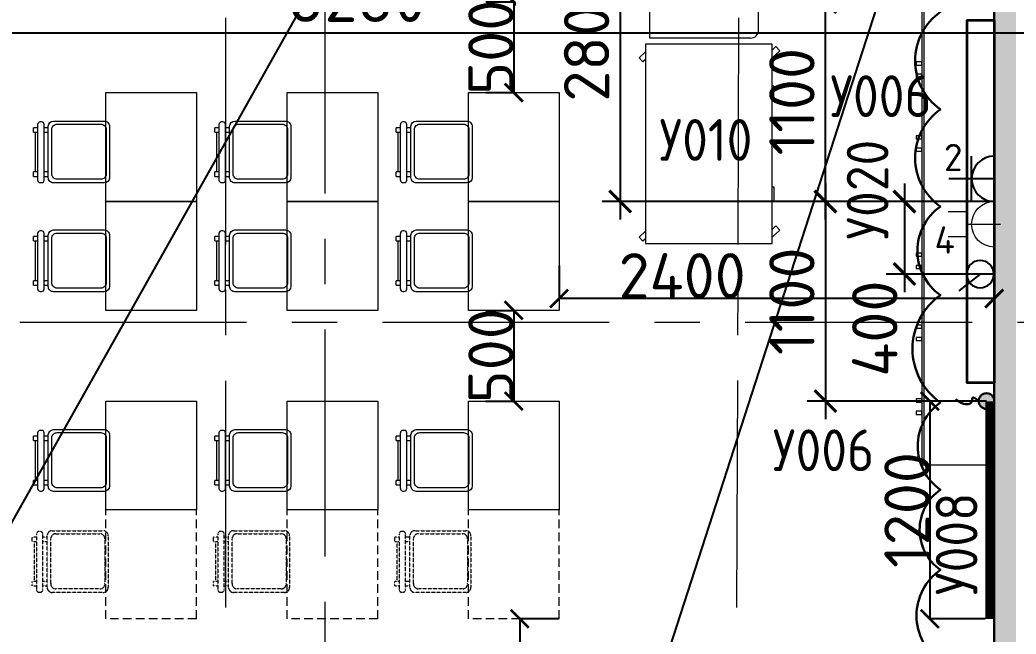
# Model space of a CAD drawing. Header units: millimetres. Extents: x -8417289 to 9420486, y 0 to 166066.
# Drawn here: x -192368 to -186875, y 80967 to 84351 of the extents above; entities that cross this region are included whole.
import ezdxf
from ezdxf import colors
from ezdxf.entities.mleader import LeaderData, LeaderLine
from ezdxf.enums import TextEntityAlignment as Align
from ezdxf.math import Vec2, Vec3

# ---------------------------------------------------------------- set-up
doc = ezdxf.new("R2010")
doc.units = ezdxf.units.MM
doc.header["$MEASUREMENT"] = 0
doc.header["$PDMODE"] = 3
doc.header["$PDSIZE"] = -4
for name, pattern in [('CENTER', [2, 1.25, -0.25, 0.25, -0.25]), ('HIDDEN', [6, 4, -2]), ('HIDDEN2', [4.7625, 3.175, -1.5875])]:
    doc.linetypes.add(name, pattern=pattern)
doc.layers.get('0').update_dxf_attribs({"color": 250, "lineweight": 9})
doc.layers.get('Defpoints').update_dxf_attribs({"color": 6})
for name, color, linetype, lineweight in [('_АР ТЕКСТ', 250, 'Continuous', 25), ('АР_Оси', 195, 'Continuous', 9), ('АР_Перегородки газоблок', 165, 'Continuous', 30), ('АР_Перегородки газоблок_Штрих', 165, 'Continuous', 5), ('АР_Размеры', 175, 'Continuous', 9), ('ТХ_мебель передв', 250, 'Continuous', 13), ('ТХ_обор_комп принт', 30, 'Continuous', 13), ('ТХ_розетки СС', 3, 'Continuous', 0)]:
    doc.layers.add(name, color=color, linetype=linetype, lineweight=lineweight)
for name, color, linetype in [('ТХ_мебель передв_поз', 251, 'Continuous'), ('ТХ_обор_комп принт_поз', 30, 'Continuous'), ('ТХ_привязки ЭО', 96, 'Continuous'), ('ТХ_привязки_ВК', 174, 'Continuous'), ('ТХ_привязки_СС', 3, 'Continuous'), ('ТХ_привязки_ЭО', 96, 'Continuous'), ('ТХ_примечание', 40, 'Continuous'), ('ТХ_размеры', 240, 'Continuous'), ('ТХ_розетки ЭО', 86, 'Continuous')]:
    doc.layers.add(name, color=color, linetype=linetype)
doc.styles.add('GOST 2.304', font='CS_Gost2304.shx')
doc.styles.add('gost_A', font='CS_Gost2304.shx', dxfattribs={"width": 0.71})
doc.styles.add('ISOCPEUR', font='isocpeur.TTF')
doc.styles.add('ISOCPEUR_1', font='isocpeur.TTF', dxfattribs={"width": 0.9, "height": 250})
doc.dimstyles.new('R_100', dxfattribs={"dimtxt": 270, "dimasz": 120, "dimexe": 100, "dimexo": 0, "dimgap": 60, "dimtad": 1, "dimdec": 0, "dimrnd": 50, "dimzin": 0, "dimdsep": 46, "dimtxsty": 'ISOCPEUR', "dimblk": 'ARCHTICK', "dimcen": 0, "dimdle": 100, "dimclrd": 256, "dimclre": 256, "dimclrt": 256, "dimadec": 0, "dimazin": 0, "dimtfac": 2, "dimtdec": 0, "dimtofl": 0, "dimtmove": 1, "dimatfit": 3, "dimfxl": 1, "dimtvp": 3, "dimtolj": 1, "dimtzin": 0, "dimarcsym": 0})
doc.dimstyles.new('Копия SPDS', dxfattribs={"dimtxt": 250, "dimasz": 100, "dimexe": 0.5, "dimexo": 0.625, "dimtad": 1, "dimdec": 0, "dimrnd": 10, "dimtxsty": 'ISOCPEUR', "dimblk": 'ARCHTICK', "dimcen": 2.5, "dimdle": 0.5, "dimclrd": 256, "dimclre": 256, "dimclrt": 256, "dimadec": 0, "dimazin": 2, "dimtfac": 0.75, "dimtdec": 0, "dimtmove": 1, "dimatfit": 3, "dimfxl": 1, "dimtolj": 1, "dimarcsym": 1})

# ---------------------------------------------------------------- blocks, each defined once
blk = doc.blocks.new('_DotSmall')
at = {"color": 0, "linetype": 'ByBlock', "const_width": 0.5}
blk.add_lwpolyline([(-0.0625, 0, 1), (0.0625, 0, 1)], format="xyb", close=True, dxfattribs=at)
blk = doc.blocks.new('_ArchTick')
at = {"color": 0, "linetype": 'ByBlock', "const_width": 0.15}
blk.add_lwpolyline([(-0.5, -0.5), (0.5, 0.5)], dxfattribs=at)
blk = doc.blocks.new('*D1535')
at = {"layer": 'Defpoints', "color": 0, "lineweight": 13, "ltscale": 500, "transparency": 16777216}
for p in [(-194638.9, 85228.3), (-186378.9, 85206.7), (-186378.9, 84280)]:
    blk.add_point(p, dxfattribs=at)
at = {"layer": 'АР_Размеры', "lineweight": -2, "ltscale": 500, "transparency": 16777216}
for p, q in [((-194638.9, 85228.3), (-194638.9, 84180)), ((-186378.9, 85206.7), (-186378.9, 84180)), ((-194738.9, 84280), (-186278.9, 84280))]:
    blk.add_line(p, q, dxfattribs=at)
at = {"layer": 'АР_Размеры', "lineweight": -2, "ltscale": 500, "transparency": 16777216, "xscale": 120, "yscale": 120, "zscale": 120, "rotation": 180}
blk.add_blockref('_ArchTick', (-194638.9, 84280), dxfattribs=at)
at = {"layer": 'АР_Размеры', "lineweight": -2, "ltscale": 500, "transparency": 16777216, "xscale": 120, "yscale": 120, "zscale": 120}
blk.add_blockref('_ArchTick', (-186378.9, 84280), dxfattribs=at)
at = {"layer": 'АР_Размеры', "lineweight": 13, "ltscale": 500, "transparency": 16777216, "insert": (-190508.9, 84475), "char_height": 270, "attachment_point": 5, "style": 'ISOCPEUR'}
blk.add_mtext('\\A1;8260', dxfattribs=at)
blk = doc.blocks.new('стол угловой 1200х1400')
at = {"extrusion": (-6.20986e-05, 0.000470696, 1)}
for p, q in [((-20568.3, 33327.6, -393.6), (-20014.8, 33327.8, -393.6)), ((-20568, 32127.6, -393), (-20568.3, 33327.6, -393.6)), ((-19969.8, 32984.7, -393.4), (-19969.8, 33284.7, -393.5)), ((-19213.1, 32728, -393.2), (-19472.2, 32727.9, -393.2)), ((-19168.1, 32683, -393.2), (-19168, 32128, -392.9)), ((-19168, 32128, -392.9), (-20568, 32127.6, -393))]:
    blk.add_line(p, q, dxfattribs=at)
at = {"linetype": 'HIDDEN', "ltscale": 0.1}
blk.add_lwpolyline([(-20475.6, 33232.1), (-20075.6, 33232.2), (-20075.5, 32832.2), (-20475.5, 32832.1)], close=True, dxfattribs=at)
at = {"extrusion": (-6.20986e-05, 0.000470696, 1), "elevation": -376.6}
blk.add_lwpolyline([(-19472.3, 32728.1), (-19556.8, 32709)], dxfattribs=at)
at = {"extrusion": (-6.20986e-05, 0.000470696, 1)}
for centre, radius, start, end in [((-20014.8, 33283, -376.6), 45, 2.4817, 90.0151), ((-19697, 32975.5, -376.6), 272.9, 178.0222, 227.3755), ((-19635.3, 33157.4, -376.6), 455.2, 237.2104, 279.9393), ((-19213.1, 32683.2, -376.6), 45, 0.0151, 90.0151)]:
    blk.add_arc(centre, radius, start, end, dxfattribs=at)
blk = doc.blocks.new('тумба 1450х400х750')
at = {"lineweight": 15, "ltscale": 100}
blk.add_line((-12776, 30271.1), (-14226, 30271.1), dxfattribs=at)
for points in [[(-12776, 29883.1), (-12776, 30283.1), (-14226, 30283.1), (-14226, 29883.1)], [(-13948.9, 30283.1), (-13931.6, 30283.1), (-13931.6, 30313.3), (-13948.9, 30313.3)], [(-13881.3, 30283.1), (-13863.9, 30283.1), (-13863.9, 30313.3), (-13881.3, 30313.3)], [(-13541.9, 30283.1), (-13524.5, 30283.1), (-13524.5, 30313.3), (-13541.9, 30313.3)], [(-13474.2, 30283.1), (-13456.9, 30283.1), (-13456.9, 30313.3), (-13474.2, 30313.3)], [(-13145, 30283.1), (-13127.6, 30283.1), (-13127.6, 30313.3), (-13145, 30313.3)], [(-13077.3, 30283.1), (-13060, 30283.1), (-13060, 30313.3), (-13077.3, 30313.3)]]:
    blk.add_lwpolyline(points, close=True, dxfattribs=at)
blk = doc.blocks.new('стол игровой 1100х700')
for points in [[(-13200.3, -57970.8), (-13213, -57957.3), (-13190.7, -57936.2), (-13158, -57970.8)], [(-12212, -57970.8), (-12224.8, -57957.3), (-12202.5, -57936.2), (-12169.8, -57970.8)], [(-13226.6, -58632.2), (-13228.2, -58630.5), (-13226.6, -58628.9)], [(-13147.9, -58670.8), (-13129.2, -58690.6), (-13151.5, -58711.7), (-13190.1, -58670.8)], [(-12913.3, -58670.8), (-12913.3, -58679.8), (-12995.1, -58679.8), (-12995.1, -58670.8)], [(-12439.8, -58670.8), (-12439.8, -58679.8), (-12358, -58679.8), (-12358, -58670.8)], [(-12159.6, -58670.8), (-12141, -58690.6), (-12163.3, -58711.7), (-12201.9, -58670.8)]]:
    blk.add_lwpolyline(points)
blk.add_lwpolyline([(-13226.6, -58670.8), (-12126.6, -58670.8), (-12126.6, -57970.8), (-13226.6, -57970.8)], close=True)
blk = doc.blocks.new('стул №3-5')
at = {"linetype": 'ByBlock', "extrusion": (-6.19742e-05, 0.000470712, 1)}
for p, q in [((-15372.7, 16664.9, 196.8), (-15348.5, 16664.9, 196.8)), ((-15372.7, 16664.9, 196.8), (-15372.7, 16641.7, 196.8)), ((-15348.5, 16641.7, 196.8), (-15348.5, 16664.9, 196.8)), ((-15348.5, 16653.3, 196.8), (-15128.7, 16653.3, 196.8)), ((-15128.7, 16664.9, 196.8), (-15104.4, 16664.9, 196.8)), ((-15128.7, 16664.9, 196.8), (-15128.7, 16641.7, 196.8)), ((-15104.4, 16641.7, 196.8), (-15104.4, 16664.9, 196.8)), ((-15407, 16627.7, 196.8), (-15407, 16619.9, 196.8)), ((-15086.8, 16641.7, 196.8), (-15393.1, 16641.7, 196.8)), ((-15393.1, 16605.9, 196.8), (-15086.8, 16605.9, 196.9)), ((-15372.7, 16605.9, 196.8), (-15372.7, 16583.2, 196.9)), ((-15348.5, 16583.2, 196.9), (-15348.5, 16605.9, 196.8)), ((-15128.7, 16605.9, 196.9), (-15128.7, 16583.2, 196.9)), ((-15104.4, 16583.2, 196.9), (-15104.4, 16605.9, 196.9)), ((-15072.8, 16619.9, 196.8), (-15072.8, 16627.7, 196.8))]:
    blk.add_line(p, q, dxfattribs=at)
at = {"ltscale": 100, "extrusion": (-6.19742e-05, 0.000470712, 1), "elevation": 205.6}
for points in [[(-15379.9, 16582.9), (-15097, 16582.9, -0.414169), (-15068.3, 16554.2), (-15068.3, 16274.2, -0.414258), (-15097, 16245.5), (-15379.9, 16245.5, -0.414169), (-15408.6, 16274.2), (-15408.6, 16554.2, -0.414258)], [(-15360.2, 16563.2), (-15113.6, 16563.2, -0.414214), (-15084.9, 16534.4), (-15084.9, 16292.6, -0.414214), (-15113.6, 16263.9), (-15360.2, 16263.9, -0.414214), (-15388.9, 16292.6), (-15388.9, 16534.4, -0.414214)]]:
    blk.add_lwpolyline(points, format="xyb", close=True, dxfattribs=at)
at = {"linetype": 'ByBlock', "extrusion": (-6.19742e-05, 0.000470712, 1)}
for centre, start, end in [((-15393, 16627.6, 205.6), 90, 180), ((-15393, 16619.8, 205.6), 180, 270), ((-15086.8, 16627.6, 205.6), 0, 90), ((-15086.8, 16619.8, 205.6), 270, 0)]:
    blk.add_arc(centre, 13.9, start, end, dxfattribs=at)
blk = doc.blocks.new('_стол№3-№5')
blk.add_lwpolyline([(-169868.3, 526261.4), (-169368.3, 526261.4), (-169368.3, 525661.4), (-169868.3, 525661.4)], close=True)
blk = doc.blocks.new('_Стул резерв')
at = {"linetype": 'HIDDEN', "ltscale": 0.1, "extrusion": (6.19742e-05, -0.000470712, 1)}
for p, q in [((288.6, 58.9, 0), (-17.6, 58.9, 0)), ((0, 81.6, 0), (0, 58.9, 0)), ((24.3, 58.9, 0), (24.3, 81.6, 0)), ((244, 81.6, 0), (244, 58.9, 0)), ((268.3, 58.9, 0), (268.3, 81.6, 0)), ((-31.6, 45, 0), (-31.6, 37.1, 0)), ((-17.6, 23.2, 0), (288.6, 23.2, 0)), ((0, 23.2, 0), (0, 0)), ((24.3, 0, 0), (0, 0)), ((24.3, 0, 0), (24.3, 23.2, 0)), ((244, 11.6, 0), (24.3, 11.6, 0)), ((244, 23.2, 0), (244, 0, 0)), ((268.3, 0, 0), (244, 0, 0)), ((268.3, 0, 0), (268.3, 23.2, 0)), ((302.6, 37.1, 0), (302.6, 45, 0))]:
    blk.add_line(p, q, dxfattribs=at)
for points in [[(275.5, 81.9), (-7.4, 81.9, -0.414169), (-36.1, 110.6), (-36.1, 390.6, -0.414258), (-7.4, 419.3), (275.5, 419.3, -0.414169), (304.2, 390.6), (304.2, 110.6, -0.414258)], [(255.8, 101.6), (9.2, 101.6, -0.414214), (-19.5, 130.3), (-19.5, 372.2, -0.414214), (9.2, 400.9), (255.8, 400.9, -0.414214), (284.5, 372.2), (284.5, 130.3, -0.414214)]]:
    blk.add_lwpolyline(points, format="xyb", close=True, dxfattribs=at)
for centre, start, end in [((-17.6, 45), 90, 180), ((288.6, 45, 0), 0, 90), ((-17.6, 37.1), 180, 270), ((288.6, 37.1, 0), 270, 0)]:
    blk.add_arc(centre, 13.9, start, end, dxfattribs=at)
blk = doc.blocks.new('_стол.резерв')
at = {"linetype": 'HIDDEN2', "ltscale": 15}
for p, q in [((-20, 500), (-20, 0)), ((580, 500), (-20, 500)), ((580, 500), (580, 0)), ((580, 0), (-20, 0))]:
    blk.add_line(p, q, dxfattribs=at)
blk = doc.blocks.new('*D2108')
at = {"layer": 'Defpoints', "color": 0, "lineweight": 13, "transparency": 16777216}
for p in [(-189394.6, 82998.1), (-186994.7, 82905.5), (-189394.6, 82815.5)]:
    blk.add_point(p, dxfattribs=at)
at = {"layer": 'ТХ_размеры', "lineweight": -2, "transparency": 16777216}
for p, q in [((-189394.6, 82997.4), (-189394.6, 82815)), ((-186994.7, 82904.9), (-186994.7, 82815)), ((-186994.2, 82815.5), (-189395.1, 82815.5))]:
    blk.add_line(p, q, dxfattribs=at)
at = {"layer": 'ТХ_размеры', "lineweight": -2, "transparency": 16777216, "xscale": 100, "yscale": 100, "zscale": 100, "rotation": 180}
blk.add_blockref('_ArchTick', (-189394.6, 82815.5), dxfattribs=at)
at = {"layer": 'ТХ_размеры', "lineweight": -2, "transparency": 16777216, "xscale": 100, "yscale": 100, "zscale": 100}
blk.add_blockref('_ArchTick', (-186994.7, 82815.5), dxfattribs=at)
at = {"layer": 'ТХ_размеры', "transparency": 16777216, "insert": (-188715.9, 82941.1), "char_height": 250, "attachment_point": 5, "style": 'ISOCPEUR'}
blk.add_mtext('\\A1;2400', dxfattribs=at)
blk = doc.blocks.new('*D2110')
at = {"layer": 'Defpoints', "color": 0, "lineweight": 13, "transparency": 16777216}
for p in [(-189799.6, 84450.6), (-189799.6, 83950.6), (-189644.6, 83950.6)]:
    blk.add_point(p, dxfattribs=at)
at = {"layer": 'ТХ_размеры', "lineweight": -2, "transparency": 16777216}
for p, q in [((-189799, 84450.6), (-189644.1, 84450.6)), ((-189644.6, 84451.1), (-189644.6, 83950.1)), ((-189799, 83950.6), (-189644.1, 83950.6))]:
    blk.add_line(p, q, dxfattribs=at)
at = {"layer": 'ТХ_размеры', "lineweight": -2, "transparency": 16777216, "xscale": 100, "yscale": 100, "zscale": 100}
for p, rotation in [((-189644.6, 84450.6), 90), ((-189644.6, 83950.6), 270)]:
    blk.add_blockref('_ArchTick', p, dxfattribs=dict(at, rotation=rotation))
at = {"layer": 'ТХ_размеры', "transparency": 16777216, "insert": (-189770.2, 84200.6), "char_height": 250, "attachment_point": 5, "rotation": 90, "style": 'ISOCPEUR'}
blk.add_mtext('\\A1;500', dxfattribs=at)
blk = doc.blocks.new('*D2111')
at = {"layer": 'Defpoints', "color": 0, "lineweight": 13, "transparency": 16777216}
for p in [(-189799.6, 82750.6), (-189799.6, 82250.6), (-189644.6, 82250.6)]:
    blk.add_point(p, dxfattribs=at)
at = {"layer": 'ТХ_размеры', "lineweight": -2, "transparency": 16777216}
for p, q in [((-189799, 82750.6), (-189644.1, 82750.6)), ((-189644.6, 82751.1), (-189644.6, 82250.1)), ((-189799, 82250.6), (-189644.1, 82250.6))]:
    blk.add_line(p, q, dxfattribs=at)
at = {"layer": 'ТХ_размеры', "lineweight": -2, "transparency": 16777216, "xscale": 100, "yscale": 100, "zscale": 100}
for p, rotation in [((-189644.6, 82750.6), 90), ((-189644.6, 82250.6), 270)]:
    blk.add_blockref('_ArchTick', p, dxfattribs=dict(at, rotation=rotation))
at = {"layer": 'ТХ_размеры', "transparency": 16777216, "insert": (-189770.2, 82500.6), "char_height": 250, "attachment_point": 5, "rotation": 90, "style": 'ISOCPEUR'}
blk.add_mtext('\\A1;500', dxfattribs=at)
blk = doc.blocks.new('*D2115')
at = {"layer": 'Defpoints', "color": 0, "lineweight": 13, "transparency": 16777216}
for p in [(-189397.5, 81051.1, 0.6), (-189611.4, 78700.8), (-189397.5, 78700.8, 0.6)]:
    blk.add_point(p, dxfattribs=at)
at = {"layer": 'ТХ_размеры', "lineweight": -2, "transparency": 16777216}
for p, q in [((-189398.1, 81051.1), (-189611.9, 81051.1)), ((-189611.4, 81051.6), (-189611.4, 78700.3)), ((-189398.1, 78700.8), (-189611.9, 78700.8))]:
    blk.add_line(p, q, dxfattribs=at)
at = {"layer": 'ТХ_размеры', "lineweight": -2, "transparency": 16777216, "xscale": 100, "yscale": 100, "zscale": 100}
for p, rotation in [((-189611.4, 81051.1), 90), ((-189611.4, 78700.8), 270)]:
    blk.add_blockref('_ArchTick', p, dxfattribs=dict(at, rotation=rotation))
at = {"layer": 'ТХ_размеры', "transparency": 16777216, "insert": (-189837, 80424.7), "char_height": 250, "attachment_point": 5, "rotation": 90, "style": 'ISOCPEUR'}
blk.add_mtext('\\A1;2350', dxfattribs=at)
blk = doc.blocks.new('*D2117')
at = {"layer": 'Defpoints', "color": 0, "lineweight": 13, "ltscale": 0.1, "transparency": 16777216}
for p in [(-187044.6, 82250.6), (-187350.5, 81050.6), (-187044.6, 81050.6)]:
    blk.add_point(p, dxfattribs=at)
at = {"layer": 'ТХ_размеры', "lineweight": -2, "ltscale": 0.1, "transparency": 16777216}
for p, q in [((-187045.3, 82250.6), (-187351, 82250.6)), ((-187350.5, 82251.1), (-187350.5, 81050.1)), ((-187045.3, 81050.6), (-187351, 81050.6))]:
    blk.add_line(p, q, dxfattribs=at)
at = {"layer": 'ТХ_размеры', "lineweight": -2, "ltscale": 0.1, "transparency": 16777216, "xscale": 100, "yscale": 100, "zscale": 100}
for p, rotation in [((-187350.5, 82250.6), 90), ((-187350.5, 81050.6), 270)]:
    blk.add_blockref('_ArchTick', p, dxfattribs=dict(at, rotation=rotation))
at = {"layer": 'ТХ_размеры', "ltscale": 0.1, "transparency": 16777216, "insert": (-187476.1, 81650.6), "char_height": 250, "attachment_point": 5, "rotation": 90, "style": 'ISOCPEUR'}
blk.add_mtext('\\A1;1200', dxfattribs=at)
blk = doc.blocks.new('*D2727')
at = {"layer": 'Defpoints', "color": 0, "lineweight": 13, "ltscale": 100, "transparency": 16777216}
for p in [(-187710.8, 86150.6), (-189057.8, 83350.6), (-186994.7, 83350.6)]:
    blk.add_point(p, dxfattribs=at)
at = {"layer": 'ТХ_привязки_ЭО', "lineweight": -2, "ltscale": 100, "transparency": 16777216}
for p, q in [((-189057.8, 86250.6), (-189057.8, 83250.6)), ((-187710.8, 86150.6), (-189157.8, 86150.6)), ((-186994.7, 83350.6), (-189157.8, 83350.6))]:
    blk.add_line(p, q, dxfattribs=at)
at = {"layer": 'ТХ_привязки_ЭО', "lineweight": -2, "ltscale": 100, "transparency": 16777216, "xscale": 120, "yscale": 120, "zscale": 120}
for p, rotation in [((-189057.8, 86150.6), 90), ((-189057.8, 83350.6), 270)]:
    blk.add_blockref('_ArchTick', p, dxfattribs=dict(at, rotation=rotation))
at = {"layer": 'ТХ_привязки_ЭО', "ltscale": 100, "transparency": 16777216, "insert": (-189242.8, 84252), "char_height": 250, "attachment_point": 5, "rotation": 90, "style": 'ISOCPEUR'}
blk.add_mtext('\\A1;2800', dxfattribs=at)
blk = doc.blocks.new('*U3110')
at = {"color": 0, "linetype": 'ByBlock', "lineweight": -2}
for p, q in [((0, 2.5), (0, -2.5)), ((2.5, 2.5), (2.5, -2.5)), ((0, 0), (2.5, 0)), ((2.5, 0), (5, 0))]:
    blk.add_line(p, q, dxfattribs=at)
blk.add_arc((0, 0), 2.5, 270, 90, dxfattribs=at)
at = {"style": 'GOST 2.304', "width": 0.8, "flags": 1}
blk.add_attdef('MARKA', (-9.86, 4.54), '', height=2.5, dxfattribs=at)
at = {"ltscale": 50, "style": 'gost_A', "width": 0.71}
blk.add_attdef('№GRUP', text='', height=2.5, dxfattribs=at).set_placement((5.14, 6.05), align=Align.MIDDLE_CENTER)
blk = doc.blocks.new('RG45 блок на 2 шт')
at = {"color": 0, "linetype": 'ByBlock', "lineweight": -2, "ltscale": 100}
for p, q in [((-22.3, 120.5), (-22.3, -120.5)), ((-163.9, 66.1), (-265.9, 66.1)), ((-163.9, 66.1), (-163.9, -66.1)), ((-163.9, 0), (10.4, 0)), ((-163.9, -66.1), (-265.9, -66.1))]:
    blk.add_line(p, q, dxfattribs=at)
blk.add_arc((-22.3, 0), 120.5, 90, 270, dxfattribs=at)
blk = doc.blocks.new('*D2728')
at = {"layer": 'Defpoints', "color": 0, "lineweight": 13, "ltscale": 100, "transparency": 16777216}
for p in [(-187770.5, 83350.6), (-187925.8, 82250.6), (-187037.8, 82250.6)]:
    blk.add_point(p, dxfattribs=at)
at = {"layer": 'ТХ_привязки_ЭО', "lineweight": -2, "ltscale": 100, "transparency": 16777216}
for p, q in [((-187925.8, 83450.6), (-187925.8, 82150.6)), ((-187770.5, 83350.6), (-188025.8, 83350.6)), ((-187037.8, 82250.6), (-188025.8, 82250.6))]:
    blk.add_line(p, q, dxfattribs=at)
at = {"layer": 'ТХ_привязки_ЭО', "lineweight": -2, "ltscale": 100, "transparency": 16777216, "xscale": 120, "yscale": 120, "zscale": 120}
for p, rotation in [((-187925.8, 83350.6), 90), ((-187925.8, 82250.6), 270)]:
    blk.add_blockref('_ArchTick', p, dxfattribs=dict(at, rotation=rotation))
at = {"layer": 'ТХ_привязки_ЭО', "ltscale": 100, "transparency": 16777216, "insert": (-188110.8, 82800.6), "char_height": 250, "attachment_point": 5, "rotation": 90, "style": 'ISOCPEUR'}
blk.add_mtext('\\A1;1100', dxfattribs=at)
blk = doc.blocks.new('*D2729')
at = {"layer": 'Defpoints', "color": 0, "lineweight": 13, "ltscale": 100, "transparency": 16777216}
for p in [(-187925.8, 84450.6), (-187037.8, 84450.6), (-187770.5, 83350.6)]:
    blk.add_point(p, dxfattribs=at)
at = {"layer": 'ТХ_привязки_ЭО', "lineweight": -2, "ltscale": 100, "transparency": 16777216}
for p, q in [((-187925.8, 83250.6), (-187925.8, 84550.6)), ((-187037.8, 84450.6), (-188025.8, 84450.6)), ((-187770.5, 83350.6), (-188025.8, 83350.6))]:
    blk.add_line(p, q, dxfattribs=at)
at = {"layer": 'ТХ_привязки_ЭО', "lineweight": -2, "ltscale": 100, "transparency": 16777216, "xscale": 120, "yscale": 120, "zscale": 120}
for p, rotation in [((-187925.8, 84450.6), 90), ((-187925.8, 83350.6), 270)]:
    blk.add_blockref('_ArchTick', p, dxfattribs=dict(at, rotation=rotation))
at = {"layer": 'ТХ_привязки_ЭО', "ltscale": 100, "transparency": 16777216, "insert": (-188110.8, 83900.6), "char_height": 250, "attachment_point": 5, "rotation": 90, "style": 'ISOCPEUR'}
blk.add_mtext('\\A1;1100', dxfattribs=at)
blk = doc.blocks.new('*D2730')
at = {"layer": 'Defpoints', "color": 0, "lineweight": 13, "ltscale": 100, "transparency": 16777216}
for p in [(-187396.6, 83350.6), (-187490.2, 82950.6), (-186994.7, 82950.6)]:
    blk.add_point(p, dxfattribs=at)
at = {"layer": 'ТХ_привязки_ЭО', "lineweight": -2, "ltscale": 100, "transparency": 16777216}
for p, q in [((-187490.2, 83450.6), (-187490.2, 82850.6)), ((-187396.6, 83350.6), (-187590.2, 83350.6)), ((-186994.7, 82950.6), (-187590.2, 82950.6))]:
    blk.add_line(p, q, dxfattribs=at)
at = {"layer": 'ТХ_привязки_ЭО', "lineweight": -2, "ltscale": 100, "transparency": 16777216, "xscale": 120, "yscale": 120, "zscale": 120}
for p, rotation in [((-187490.2, 83350.6), 90), ((-187490.2, 82950.6), 270)]:
    blk.add_blockref('_ArchTick', p, dxfattribs=dict(at, rotation=rotation))
at = {"layer": 'ТХ_привязки_ЭО', "ltscale": 100, "transparency": 16777216, "insert": (-187653.8, 82649.9), "char_height": 250, "attachment_point": 5, "rotation": 90, "style": 'ISOCPEUR'}
blk.add_mtext('\\A1;400', dxfattribs=at)
blk = doc.blocks.new('_Origin')
at = {"color": 0, "linetype": 'ByBlock', "lineweight": -2}
blk.add_line((0, 0), (-1, 0), dxfattribs=at)
blk.add_circle((0, 0), 0.5, dxfattribs=at)
blk = doc.blocks.new('A$Cac6d02b9')
at = {"lineweight": 30}
h = blk.add_hatch(color=256, dxfattribs=at)
edge = h.paths.add_edge_path()
edge.add_arc((43.1, 43.1), 43.1, 0, 360)
blk.add_circle((43.1, 43.1), 43.1, dxfattribs=at)
blk.add_spline([(33.3, 212.6), (58.3, 170.6), (49.2, 125.1), (25.4, 120.5), (43.1, 86.2)], degree=3, dxfattribs=at)
blk = doc.blocks.new('_Dot')
at = {"color": 0, "linetype": 'ByBlock', "lineweight": -2}
blk.add_line((-0.5, 0), (-1, 0), dxfattribs=at)
at = {"color": 0, "linetype": 'ByBlock', "const_width": 0.5}
blk.add_lwpolyline([(-0.25, 0, 1), (0.25, 0, 1)], format="xyb", close=True, dxfattribs=at)
blk = doc.blocks.new('_None')

msp = doc.modelspace()

# ---------------------------------------------------------------- hatches: boundary and pattern name
at = {"layer": 'АР_Перегородки газоблок_Штрих', "ltscale": 100}
h = msp.add_hatch(dxfattribs=at)
h.set_pattern_fill('AR-CONC', color=256, scale=30)
h.set_pattern_definition([(50, (-100, 0), (215.17805, -18.82564), [22.5, -247.5]), (355, (-100, 0), (-41.6254, 225.65764), [18, -198]), (100.45144, (-82.07, -1.57), (173.55265, 206.832), [19.12206, -210.34263]), (46.1842, (-100, 60), (320.1724, -49.6558), [33.75, -371.25]), (96.63564, (-73.32, 55.86), (280.3986, 292.2356), [28.6831, -315.51413]), (351.18416, (-100, 60), (280.3986, 292.2356), [27, -297]), (21, (-70, 45), (179.07212, -120.78567), [22.5, -247.5]), (326, (-70, 45), (72.9946, 217.54501), [18, -198]), (71.45144, (-55.08, 34.93), (252.06671, 96.75935), [19.12206, -210.34263]), (37.5, (-100, 0), (3.647957, 99.868156), [0, -195.6, 0, -201, 0, -198.75]), (7.5, (-100, 0), (78.92086, 118.323514), [0, -114.6, 0, -191.1, 0, -75.75]), (327.5, (-166.9, 0), (160.14673, -6.76646), [0, -75, 0, -234, 0, -310.5]), (317.5, (-196.9, 0), (174.95585, 30.03149), [0, -97.5, 0, -155.4, 0, -220.5])])
h.paths.add_polyline_path([(-186994.7, 86350.6), (-186874.7, 86350.6), (-186874.7, 78700.3), (-186994.7, 78700.3)])

# ---------------------------------------------------------------- linework, layer by layer
at = {"layer": 'Defpoints', "color": 4, "lineweight": 30}
msp.add_lwpolyline([(-186836.7, 86920.2, 0.520567), (-187291.9, 86815, 0.520567), (-187291.9, 86380.9, 0.520567), (-187291.9, 85768.8, 0.520567), (-187291.9, 85193.7, 0.520567), (-187291.9, 84850.4, 0.520567), (-187291.9, 84395.1, 0.520567), (-187291.9, 83857.8, 0.520567), (-187291.9, 83323.1, 0.520567), (-187291.9, 82834.5, 0.520567), (-187291.9, 82243, 0.520567), (-187291.9, 81761.9, 0.520567), (-187291.9, 81320.9, 0.520567), (-187291.9, 80815.1, 0.520567), (-187291.9, 80329.7, 0.520567), (-187291.9, 79830, 0.520567), (-187291.9, 79490.5, 0.520567), (-187291.9, 79043.4, 0.520567), (-187291.9, 78379.9, 0.520567), (-186651.8, 78379.9, 0.520567)], format="xyb", dxfattribs=at)
at = {"layer": 'АР_Оси', "linetype": 'CENTER', "ltscale": 1000}
for p, q in [((-191233.9, 134363.2), (-191233.9, 74900)), ((-188233.9, 134363.2), (-188423.9, 78630.8)), ((-190683.9, 53394.4), (-190683.9, 87701.9)), ((-224367.6, 82685.7), (-140770.4, 82685.7))]:
    msp.add_line(p, q, dxfattribs=at)
at = {"layer": 'АР_Перегородки газоблок', "ltscale": 100}
msp.add_lwpolyline([(-186994.7, 78700.3), (-186994.7, 86350.6)], dxfattribs=at)
at = {"layer": 'ТХ_мебель передв', "const_width": 50}
msp.add_lwpolyline([(-187019.7, 82250.1), (-187019.7, 81050.1)], dxfattribs=at)
at = {"layer": 'ТХ_обор_комп принт', "lineweight": 35}
msp.add_lwpolyline([(-186994.7, 82350.6), (-187144.6, 82350.6), (-187144.6, 84350.6), (-186994.7, 84350.6)], close=True, dxfattribs=at)

# ---------------------------------------------------------------- block references
at = {"layer": 'ТХ_мебель передв'}
for name, p, rotation in [('стол угловой 1200х1400', (-221022.2, 65082.7, 393), 270), ('тумба 1450х400х750', (-157111.5, 97576.6), 89.99999999999999), ('стол игровой 1100х700', (-246889.7, 96345), 89.99999999999999), ('_стол№3-№5', (-361262.9, 609612), 180), ('_стол№3-№5', (-360262.9, 609612), 180), ('_стол№3-№5', (-359262.9, 609612), 180), ('стул №3-5', (-175628.3, 98861.9), 89.99999999999999), ('стул №3-5', (-174628.3, 98861.9), 89.99999999999999), ('стул №3-5', (-173628.3, 98861.9), 89.99999999999999), ('_стол№3-№5', (-361262.9, 609012), 180), ('_стол№3-№5', (-360262.9, 609012), 180), ('_стол№3-№5', (-359262.9, 609012), 180), ('тумба 1450х400х750', (-157111.5, 96126.1), 89.99999999999999), ('стул №3-5', (-175628.3, 98261.9), 89.99999999999999), ('стул №3-5', (-174628.3, 98261.9), 89.99999999999999), ('стул №3-5', (-173628.3, 98261.9), 89.99999999999999), ('_стол№3-№5', (-361262.9, 607912), 180), ('_стол№3-№5', (-360262.9, 607912), 180), ('_стол№3-№5', (-359262.9, 607912), 180), ('стул №3-5', (-175628.3, 97161.9), 89.99999999999999), ('стул №3-5', (-174628.3, 97161.9), 89.99999999999999), ('стул №3-5', (-173628.3, 97161.9), 89.99999999999999), ('_стол.резерв', (-191894.6, 81630.6), 270), ('_стол.резерв', (-190894.6, 81630.6), 270), ('_стол.резерв', (-189894.6, 81630.6), 270), ('_Стул резерв', (-192299.6, 81500.3, 196.8), 270), ('_Стул резерв', (-191299.6, 81500.3, 196.8), 270), ('_Стул резерв', (-190299.6, 81500.3, 196.8), 270)]:
    msp.add_blockref(name, p, dxfattribs=dict(at, rotation=rotation))
at = {"layer": 'ТХ_привязки_СС', "lineweight": -2, "xscale": -150, "yscale": 150, "zscale": 150, "rotation": 217.8425145615654}
msp.add_blockref('_Origin', (-187072.3, 82950.6), dxfattribs=at)
at = {"layer": 'ТХ_розетки СС', "ltscale": 50, "xscale": -1.041666665, "yscale": 1.041666665, "zscale": 1.041666665, "rotation": 180}
msp.add_blockref('RG45 блок на 2 шт', (-186971.4, 83225.1), dxfattribs=at)
at = {"layer": 'ТХ_розетки ЭО', "ltscale": 50, "xscale": 50, "yscale": 50, "zscale": 50, "rotation": 180}
msp.add_blockref('*U3110', (-186994.7, 83475.6), dxfattribs=at)
at = {"layer": 'ТХ_розетки ЭО', "color": 1, "lineweight": 60, "ltscale": 100, "xscale": -1, "rotation": 90}
msp.add_blockref('A$Cac6d02b9', (-186994.7, 82294), dxfattribs=at)

# ---------------------------------------------------------------- texts
at = {"layer": 'ТХ_мебель передв_поз', "style": 'ISOCPEUR_1', "width": 0.9}
for s, p in [('У006', (-187899.8, 83816.1, -0.6)), ('У010', (-188841.9, 83574.8, -0.6)), ('У006', (-188216.6, 81864.5, -0.6))]:
    msp.add_text(s, height=230, dxfattribs=at).set_placement(p)
msp.add_text('У008', height=230, rotation=90, dxfattribs=at).set_placement((-187087.3, 81180.7, -0.6))
at = {"layer": 'ТХ_обор_комп принт_поз', "lineweight": 35, "style": 'ISOCPEUR_1', "width": 0.9}
msp.add_text('У020', height=230, rotation=90, dxfattribs=at).set_placement((-187578.4, 83139.7, -0.6))
at = {"layer": 'ТХ_розетки СС', "style": 'ISOCPEUR'}
msp.add_text('4', height=150, dxfattribs=at).set_placement((-187324.5, 83063.3, 0))
at = {"layer": 'ТХ_розетки ЭО', "style": 'ISOCPEUR'}
msp.add_text('2', height=150, dxfattribs=at).set_placement((-187272.3, 83518.3, 0))

# ---------------------------------------------------------------- dimensions: what is measured, and where the dimension line sits
at = {"layer": 'АР_Размеры', "lineweight": 13, "ltscale": 500}
dim = msp.add_linear_dim(base=(-186378.9, 84280), p1=(-194638.9, 85228.3), p2=(-186378.9, 85206.7), dimstyle='R_100', override={"dimpost": '\\X', "dimfxl": 2.5, "dimarcsym": 2}, dxfattribs=at)
dim.commit()
dim.dimension.update_dxf_attribs({"geometry": '*D1535', "text_midpoint": (-190508.9, 84475)})
at = {"layer": 'ТХ_привязки_ЭО', "ltscale": 100}
for base, p1, p2, picture, middle in [((-189057.8, 83350.6), (-187710.8, 86150.6), (-186994.7, 83350.6), '*D2727', (-189057.8, 84252)), ((-187490.2, 82950.6), (-187396.6, 83350.6), (-186994.7, 82950.6), '*D2730', (-187468.8, 82649.9))]:
    dim = msp.add_linear_dim(base=base, p1=p1, p2=p2, angle=90, dimstyle='R_100', override={"dimtxt": 250, "dimpost": '\\X'}, dxfattribs=at)
    dim.commit()
    dim.dimension.update_dxf_attribs({"geometry": picture, "text_midpoint": middle, "dimtype": 160})
for base, p2, angle, picture, middle in [((-187925.8, 84450.6), (-187037.8, 84450.6), 270, '*D2729', (-188110.8, 83900.6)), ((-187925.8, 82250.6), (-187037.8, 82250.6), 90, '*D2728', (-188110.8, 82800.6))]:
    dim = msp.add_linear_dim(base=base, p1=(-187770.5, 83350.6), p2=p2, angle=angle, dimstyle='R_100', override={"dimtxt": 250, "dimpost": '\\X'}, dxfattribs=at)
    dim.commit()
    dim.dimension.update_dxf_attribs({"geometry": picture, "text_midpoint": middle})
at = {"layer": 'ТХ_размеры'}
for base, p1, p2, angle, picture, middle in [((-189644.6, 83950.6), (-189799.6, 84450.6), (-189799.6, 83950.6), 270, '*D2110', (-189644.6, 84200.6)), ((-189394.6, 82815.5), (-186994.7, 82905.5), (-189394.6, 82998.1), 180, '*D2108', (-188715.9, 82815.5)), ((-189644.6, 82250.6), (-189799.6, 82750.6), (-189799.6, 82250.6), 270, '*D2111', (-189644.6, 82500.6)), ((-189611.4, 78700.8), (-189397.5, 81051.1, 0.6), (-189397.5, 78700.8, 0.6), 270, '*D2115', (-189711.4, 80424.7))]:
    dim = msp.add_linear_dim(base=base, p1=p1, p2=p2, angle=angle, dimstyle='Копия SPDS', dxfattribs=at)
    dim.commit()
    dim.dimension.update_dxf_attribs({"geometry": picture, "text_midpoint": middle, "dimtype": 160})
at = {"layer": 'ТХ_размеры', "ltscale": 0.1}
dim = msp.add_linear_dim(base=(-187350.5, 81050.6), p1=(-187044.6, 82250.6), p2=(-187044.6, 81050.6), angle=90, dimstyle='Копия SPDS', dxfattribs=at)
dim.commit()
dim.dimension.update_dxf_attribs({"geometry": '*D2117', "text_midpoint": (-187476.1, 81650.6)})

# ---------------------------------------------------------------- leaders
at = {"layer": '_АР ТЕКСТ'}
ml = msp.add_multileader_mtext('Standard', dxfattribs=at)
ml.set_content('{\\W0.8;-2,550}', color=256, style='ISOCPEUR')
ml.set_leader_properties(color=256, linetype='Continuous', lineweight=-1)
ml.set_arrow_properties(name='DOTSMALL')
ml.build(insert=Vec2(0, 0))
ml.multileader.update_dxf_attribs({"has_text_frame": 1, "text_left_attachment_type": 4, "text_right_attachment_type": 4, "dogleg_length": 100, "arrow_head_size": 180})
ctx = ml.context
ctx.base_point, ctx.char_height, ctx.arrow_head_size, ctx.landing_gap_size, ctx.plane_origin = Vec3(-302775.8, 123943.3, -2), 250, 180, 50, Vec3(-302295.5, 121699.2, -2)
ctx.left_attachment, ctx.right_attachment = 4, 4
notes = []
notes.append((ctx, [(0, (0, 0, 0), (0, 0), (1, 0), 1, [])]))
ctx.mtext.insert, ctx.mtext.width, ctx.mtext.defined_height, ctx.mtext.line_spacing_style, ctx.mtext.flow_direction = Vec3(-302725.8, 124276.6, -2), 801.086, 330.7, 2, 5
ml = msp.add_multileader_mtext('Standard', dxfattribs=at)
ml.set_content('{\\W0.8;-2,550}', color=256, style='ISOCPEUR')
ml.set_leader_properties(color=256, linetype='Continuous', lineweight=-1)
ml.set_arrow_properties(name='DOTSMALL')
ml.build(insert=Vec2(0, 0))
ml.multileader.update_dxf_attribs({"has_text_frame": 1, "text_left_attachment_type": 4, "text_right_attachment_type": 4, "dogleg_length": 100, "arrow_head_size": 180})
ctx = ml.context
ctx.base_point, ctx.char_height, ctx.arrow_head_size, ctx.landing_gap_size, ctx.plane_origin = Vec3(-314736, 120073.3, -2), 250, 180, 50, Vec3(-314255.7, 117829.3, -2)
ctx.left_attachment, ctx.right_attachment = 4, 4
notes.append((ctx, [(0, (0, 0, 0), (0, 0), (1, 0), 1, [])]))
ctx.mtext.insert, ctx.mtext.width, ctx.mtext.defined_height, ctx.mtext.line_spacing_style, ctx.mtext.flow_direction = Vec3(-314686, 120406.6, -2), 801.086, 330.7, 2, 5
at = {"layer": 'ТХ_привязки ЭО'}
ml = msp.add_multileader_mtext('Standard', dxfattribs=at)
ml.set_content('\\A1;{\\fArial|b0|i0|c204|p34;Кабель из стены на Н-1200 \\A0;мм от УЧП\\A1; (\\fArial|b0|i0|c0|p34;L-1\\fArial|b0|i0|c204|p34;,0м)\\Pдля подкл. электросушителя для рук \\A0;(поз. У240):\\P- 1,0 кВт/220В/1Ф}', color=256, style='ISOCPEUR')
ml.set_leader_properties()
ml.set_arrow_properties(name='NONE')
ml.build(insert=Vec2(0, 0))
ml.multileader.update_dxf_attribs({"text_left_attachment_type": 6, "text_right_attachment_type": 6, "dogleg_length": 0.36})
ctx = ml.context
ctx.base_point, ctx.char_height, ctx.landing_gap_size, ctx.plane_origin = Vec3(-184426.6, 94360.7), 200, 0, Vec3(-209147.3, 85625)
ctx.left_attachment, ctx.right_attachment = 6, 6
notes.append((ctx, [(0, (1, 1, 0), (-184427, 94360.7), (1, 0), 0.36, [(1, [(-190621.1, 75208.8)], 0, [])])]))
ctx.mtext.insert, ctx.mtext.width, ctx.mtext.flow_direction = Vec3(-184426.6, 94600.7), 6437.978, 5
at = {"layer": 'ТХ_привязки_ВК'}
ml = msp.add_multileader_mtext('Standard', dxfattribs=at)
ml.set_content('\\A1;\\pxql,t3;{\\fArial|b0|i0|c204|p34;В\\A0;ентили подвода хол. и гор. воды dy-15, \\fArial|b0|i0|c0|p34;h-\\fArial|b0|i0|c204|p34;5\\fArial|b0|i0|c0|p34;00\\fArial|b0|i0|c204|p34;мм\\fArial|b0|i0|c0|p34; \\fArial|b0|i0|c204|p34;от УЧП, \\P\\ptz;Выпуск - канализация dy-50, \\fArial|b0|i0|c0|p34;h-\\fArial|b0|i0|c204|p34;450мм\\fArial|b0|i0|c0|p34; \\fArial|b0|i0|c204|p34;от УЧП\\P\\pt3;\\A1;-высота установки 700мм от УЧП \\P\\ptz;\\A0;для подкл. раковины (поз. У007)}', color=256, style='ISOCPEUR')
ml.set_leader_properties()
ml.set_arrow_properties(name='DOT')
ml.build(insert=Vec2(0, 0))
ml.multileader.update_dxf_attribs({"text_left_attachment_type": 6, "text_right_attachment_type": 6, "dogleg_length": 0.36, "arrow_head_size": 100})
ctx = ml.context
ctx.base_point, ctx.char_height, ctx.arrow_head_size, ctx.plane_origin = Vec3(-184428.6, 95778.2), 200, 100, Vec3(-173604.2, 100381)
ctx.left_attachment, ctx.right_attachment = 6, 6
notes.append((ctx, [(0, (1, 1, 0), (-184429, 95778.2), (1, 0), 0.36, [(1, [(-194032.9, 78700.3)], 0, [])])]))
ctx.mtext.insert, ctx.mtext.width, ctx.mtext.defined_height, ctx.mtext.flow_direction = Vec3(-184426.6, 96037), 11731.073, 3256.3, 5
at = {"layer": 'ТХ_примечание'}
ml = msp.add_multileader_mtext('Standard', dxfattribs=at)
ml.set_content('\\pxsm1,qc;{\\C256;предусмотреть поддон 600х600 в строительном исполнении}', color=7, style='ISOCPEUR')
ml.set_leader_properties(color=256, lineweight=25)
ml.build(insert=Vec2(0, 0))
ml.multileader.update_dxf_attribs({"text_left_attachment_type": 6, "text_right_attachment_type": 6, "dogleg_length": 150, "arrow_head_size": 225, "scale": 75})
ctx = ml.context
ctx.base_point, ctx.scale, ctx.char_height, ctx.arrow_head_size, ctx.landing_gap_size, ctx.plane_origin = Vec3(-199354.5, 84852.7, -0.6), 75, 187.5, 225, 150, Vec3(-173691.9, 70267.4, -0.6)
ctx.left_attachment, ctx.right_attachment, ctx.text_align_type = 6, 6, 1
notes.append((ctx, [(0, (1, 1, 0), (-199504.5, 84852.7, -0.6), (1, 0), 150, [(1, [(-202870.4, 83672.3, -0.6)], 0, [])])]))
ctx.mtext.insert, ctx.mtext.width, ctx.mtext.defined_height, ctx.mtext.alignment, ctx.mtext.line_spacing_factor, ctx.mtext.flow_direction = Vec3(-197892.8, 85077.7, -0.6), 2623.525, 2263.3, 2, 0.8, 5
for ctx, leaders in notes:
    for number, flags, end, landing, length, lines in leaders:
        leader = LeaderData()
        leader.index, (leader.has_last_leader_line, leader.has_dogleg_vector, leader.attachment_direction) = number, flags
        leader.last_leader_point, leader.dogleg_vector, leader.dogleg_length = Vec3(end), Vec3(landing), length
        for number, points, colour, breaks in lines:
            line = LeaderLine()
            line.index, line.vertices, line.color, line.breaks = number, Vec3.list(points), colors.encode_raw_color(colour), breaks
            leader.lines.append(line)
        ctx.leaders.append(leader)

doc.saveas('drawing.dxf')
